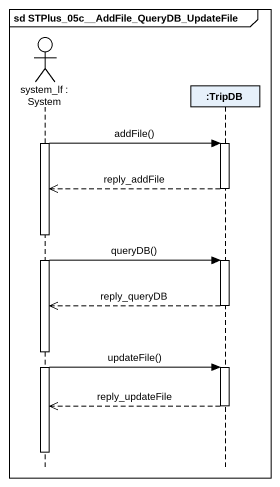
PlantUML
@startuml
mainframe sd STPlus_05c__AddFile_QueryDB_UpdateFile
hide footbox
actor "system_lf : System" as system_lf
participant ":TripDB" as TripDB

activate system_lf
system_lf -> TripDB : addFile()
activate TripDB
TripDB -->> system_lf : reply_addFile
deactivate TripDB
system_lf -> TripDB : queryDB()
activate TripDB
TripDB -->> system_lf : reply_queryDB
deactivate TripDB
system_lf -> TripDB : updateFile()
activate TripDB
TripDB -->> system_lf : reply_updateFile
deactivate TripDB
deactivate system_lf
@enduml
